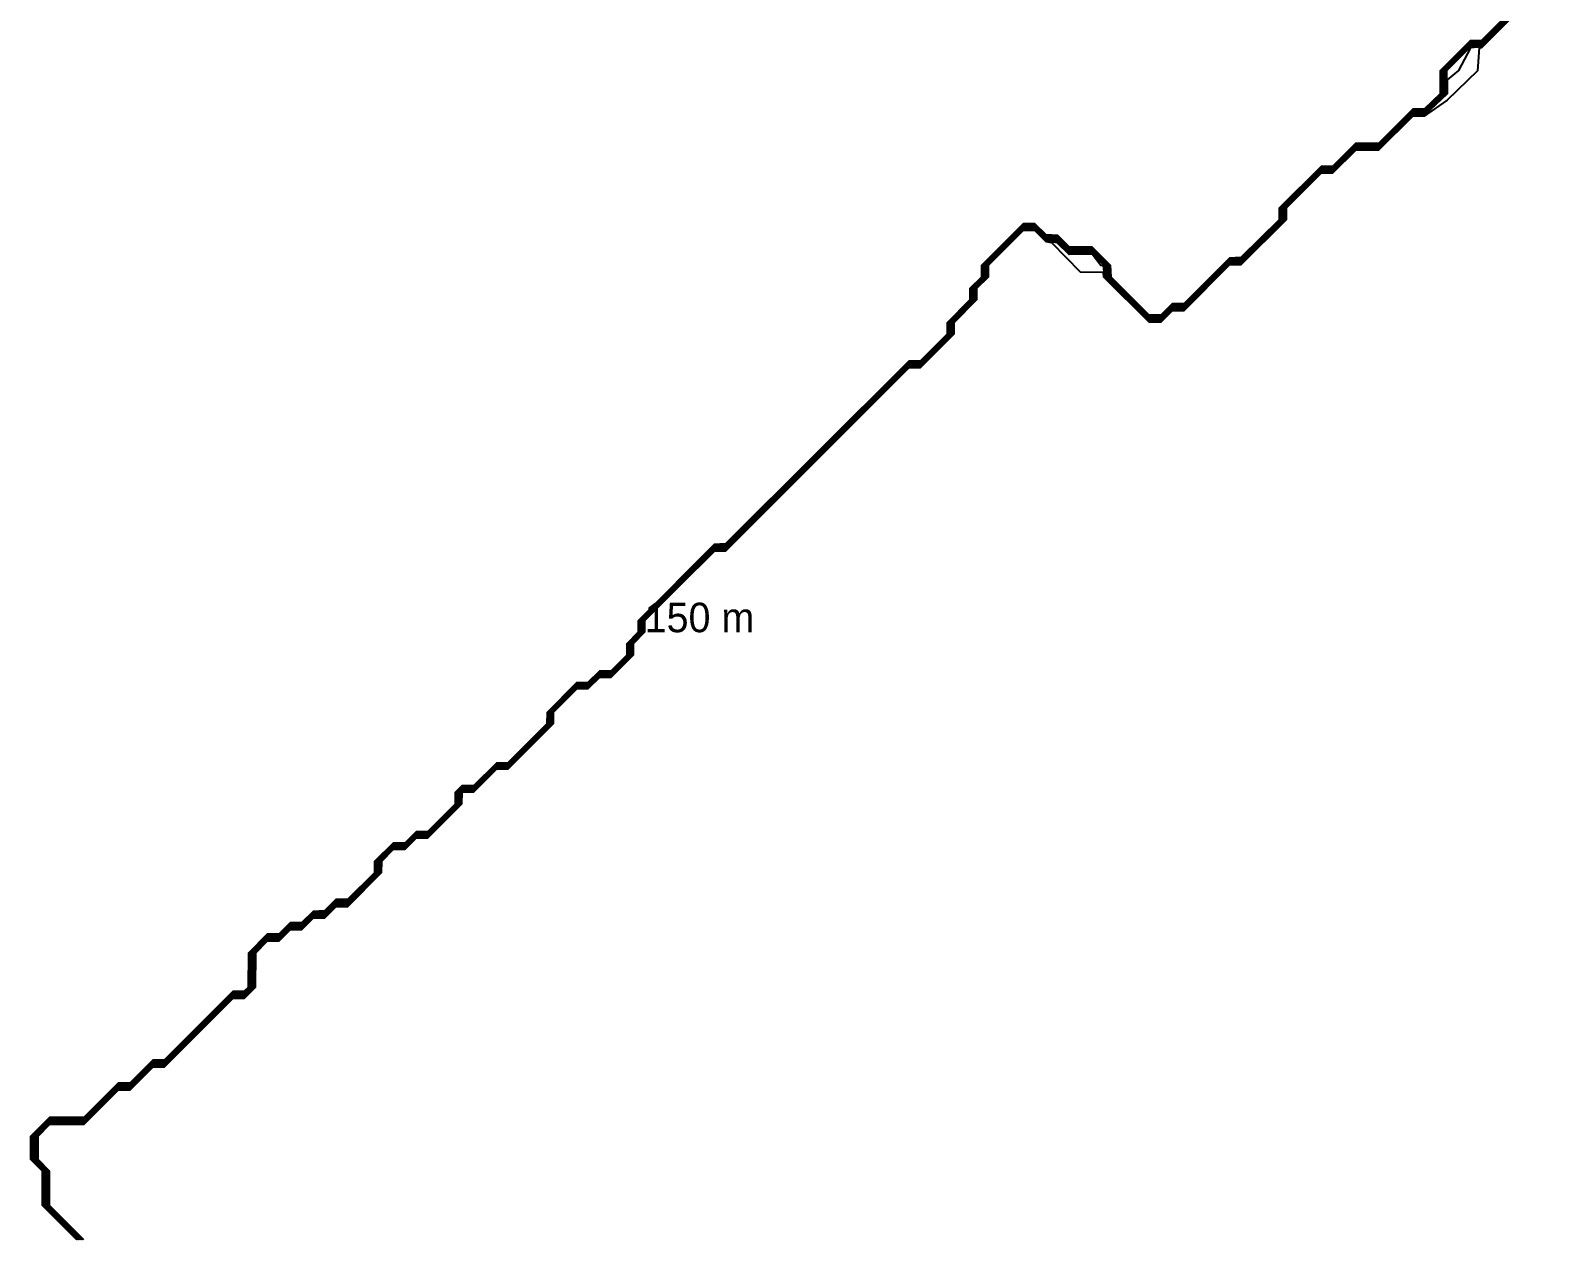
# Model space of a CAD drawing. Header units: metres. Extents: x 1651473 to 1651602, y 8211833 to 8211967.
# Drawn here: x 1651550.17 to 1651560.01, y 8211860.74 to 8211868.51 of the extents above; entities that cross this region are included whole.
import ezdxf

# ---------------------------------------------------------------- set-up
doc = ezdxf.new("R2010")
doc.units = ezdxf.units.M
doc.header["$MEASUREMENT"] = 0
doc.layers.add('Contour_Line_Minor', color=7, linetype='Continuous')
doc.layers.add('FeatureAttribs', color=7, linetype='Continuous')

# ---------------------------------------------------------------- blocks, each defined once
blk = doc.blocks.new('FEATURE')

msp = doc.modelspace()

# ---------------------------------------------------------------- linework, layer by layer
at = {"layer": 'Contour_Line_Minor', "color": 36, "true_color": 0x804000}
for points in [[(1651559.9596, 8211868.9094, 155), (1651559.4922, 8211868.4424, 155), (1651559.4186, 8211868.4394, 155), (1651559.2265, 8211868.247, 155), (1651559.2258, 8211868.0997, 155), (1651559.1242, 8211868.0005, 155), (1651559.0506, 8211868.0002, 155), (1651558.8297, 8211867.7808, 155), (1651558.6825, 8211867.7802, 155), (1651558.5353, 8211867.6328, 155), (1651558.4617, 8211867.6327, 155), (1651558.1927, 8211867.3637, 155), (1651558.1926, 8211867.2901, 155), (1651557.9464, 8211867.0465, 155), (1651557.8728, 8211867.0442, 155), (1651557.5784, 8211866.7501, 155), (1651557.5048, 8211866.7502, 155), (1651557.4312, 8211866.6769, 155), (1651557.3576, 8211866.6769, 155), (1651557.1114, 8211866.922, 155), (1651557.1083, 8211866.9956, 155), (1651556.9895, 8211867.1148, 155), (1651556.8423, 8211867.1153, 155), (1651556.7687, 8211867.1884, 155), (1651556.6951, 8211867.1923, 155), (1651556.6215, 8211867.2649, 155), (1651556.5479, 8211867.2649, 155), (1651556.2786, 8211866.9956, 155), (1651556.2785, 8211866.922, 155), (1651556.2047, 8211866.8484, 155), (1651556.2046, 8211866.7748, 155), (1651556.0576, 8211866.6276, 155), (1651556.0576, 8211866.554, 155), (1651555.8854, 8211866.3817, 155), (1651555.8118, 8211866.3816, 155), (1651554.634, 8211865.2077, 155), (1651554.5604, 8211865.2031, 155), (1651554.0736, 8211864.7137, 155), (1651554.0734, 8211864.6401, 155), (1651554.0002, 8211864.5665, 155), (1651554.0003, 8211864.4929, 155), (1651553.8979, 8211864.3904, 155), (1651553.8243, 8211864.3902, 155), (1651553.7507, 8211864.3164, 155), (1651553.6771, 8211864.3145, 155), (1651553.4879, 8211864.1249, 155), (1651553.4873, 8211864.0513, 155), (1651553.2355, 8211863.8009, 155), (1651553.1619, 8211863.7991, 155), (1651553.0146, 8211863.6537, 155), (1651552.941, 8211863.6525, 155), (1651552.8972, 8211863.6096, 155), (1651552.8971, 8211863.536, 155), (1651552.7202, 8211863.359, 155), (1651552.6466, 8211863.3587, 155), (1651552.573, 8211863.2858, 155), (1651552.4994, 8211863.2859, 155), (1651552.3794, 8211863.168, 155), (1651552.3788, 8211863.0944, 155), (1651552.2049, 8211862.923, 155), (1651552.1313, 8211862.9223, 155), (1651552.0577, 8211862.8496, 155), (1651551.9841, 8211862.8471, 155), (1651551.9105, 8211862.7733, 155), (1651551.8369, 8211862.7733, 155), (1651551.7633, 8211862.6998, 155), (1651551.6897, 8211862.6995, 155), (1651551.5702, 8211862.5791, 155), (1651551.5675, 8211862.3583, 155), (1651551.5425, 8211862.3333, 155), (1651551.4689, 8211862.333, 155), (1651551.0272, 8211861.8908, 155), (1651550.9536, 8211861.8906, 155), (1651550.8064, 8211861.7434, 155), (1651550.7328, 8211861.7435, 155), (1651550.5119, 8211861.5232, 155), (1651550.2911, 8211861.5227, 155), (1651550.1696, 8211861.4014, 155), (1651550.1693, 8211861.2541, 155), (1651550.2427, 8211861.1805, 155), (1651550.243, 8211860.9597, 155), (1651550.4639, 8211860.7389, 155)], [(1651559.9641, 8211868.9094, 154.5), (1651559.4922, 8211868.4377, 154.5), (1651559.4186, 8211868.4344, 154.5), (1651559.2316, 8211868.247, 154.5), (1651559.2307, 8211868.0997, 154.5), (1651559.1242, 8211867.996, 154.5), (1651559.0506, 8211867.9957, 154.5), (1651558.8297, 8211867.7763, 154.5), (1651558.6825, 8211867.7758, 154.5), (1651558.5353, 8211867.6284, 154.5), (1651558.4617, 8211867.6283, 154.5), (1651558.1971, 8211867.3637, 154.5), (1651558.197, 8211867.2901, 154.5), (1651557.9464, 8211867.0419, 154.5), (1651557.8728, 8211867.0398, 154.5), (1651557.5784, 8211866.7456, 154.5), (1651557.5048, 8211866.7457, 154.5), (1651557.4312, 8211866.6724, 154.5), (1651557.3576, 8211866.6725, 154.5), (1651557.1069, 8211866.922, 154.5), (1651557.1033, 8211866.9956, 154.5), (1651556.9895, 8211867.1098, 154.5), (1651556.8423, 8211867.1101, 154.5), (1651556.7687, 8211867.1832, 154.5), (1651556.6951, 8211867.1878, 154.5), (1651556.6215, 8211867.2605, 154.5), (1651556.5479, 8211867.2605, 154.5), (1651556.283, 8211866.9956, 154.5), (1651556.2828, 8211866.922, 154.5), (1651556.209, 8211866.8484, 154.5), (1651556.209, 8211866.7748, 154.5), (1651556.0619, 8211866.6276, 154.5), (1651556.0619, 8211866.554, 154.5), (1651555.8854, 8211866.3774, 154.5), (1651555.8118, 8211866.3773, 154.5), (1651554.634, 8211865.2029, 154.5), (1651554.5604, 8211865.1988, 154.5), (1651554.0777, 8211864.7137, 154.5), (1651554.0776, 8211864.6401, 154.5), (1651554.0044, 8211864.5665, 154.5), (1651554.0044, 8211864.4929, 154.5), (1651553.8979, 8211864.3863, 154.5), (1651553.8243, 8211864.3861, 154.5), (1651553.7507, 8211864.3123, 154.5), (1651553.6771, 8211864.3106, 154.5), (1651553.4918, 8211864.1249, 154.5), (1651553.4912, 8211864.0513, 154.5), (1651553.2355, 8211863.7968, 154.5), (1651553.1619, 8211863.7952, 154.5), (1651553.0146, 8211863.6496, 154.5), (1651552.941, 8211863.6485, 154.5), (1651552.9013, 8211863.6096, 154.5), (1651552.9012, 8211863.536, 154.5), (1651552.7202, 8211863.3549, 154.5), (1651552.6466, 8211863.3545, 154.5), (1651552.573, 8211863.2817, 154.5), (1651552.4994, 8211863.2818, 154.5), (1651552.3837, 8211863.168, 154.5), (1651552.3832, 8211863.0944, 154.5), (1651552.2049, 8211862.9184, 154.5), (1651552.1313, 8211862.9178, 154.5), (1651552.0577, 8211862.845, 154.5), (1651551.9841, 8211862.8427, 154.5), (1651551.9105, 8211862.7689, 154.5), (1651551.8369, 8211862.7689, 154.5), (1651551.7633, 8211862.6955, 154.5), (1651551.6897, 8211862.6951, 154.5), (1651551.5745, 8211862.5791, 154.5), (1651551.572, 8211862.3583, 154.5), (1651551.5425, 8211862.3287, 154.5), (1651551.4689, 8211862.3285, 154.5), (1651551.0272, 8211861.8863, 154.5), (1651550.9536, 8211861.8861, 154.5), (1651550.8064, 8211861.7389, 154.5), (1651550.7328, 8211861.739, 154.5), (1651550.5119, 8211861.5186, 154.5), (1651550.2911, 8211861.5182, 154.5), (1651550.1741, 8211861.4014, 154.5), (1651550.1738, 8211861.2541, 154.5), (1651550.2473, 8211861.1805, 154.5), (1651550.2476, 8211860.9597, 154.5), (1651550.4685, 8211860.7389, 154.5)], [(1651559.9687, 8211868.9094, 154), (1651559.4922, 8211868.433, 154), (1651559.4186, 8211868.4293, 154), (1651559.2367, 8211868.247, 154), (1651559.2357, 8211868.0997, 154), (1651559.1242, 8211867.9915, 154), (1651559.0506, 8211867.9911, 154), (1651558.8297, 8211867.7719, 154), (1651558.6825, 8211867.7714, 154), (1651558.5353, 8211867.624, 154), (1651558.4617, 8211867.6239, 154), (1651558.2015, 8211867.3637, 154), (1651558.2014, 8211867.2901, 154), (1651557.9464, 8211867.0372, 154), (1651557.8728, 8211867.0354, 154), (1651557.5784, 8211866.7412, 154), (1651557.5048, 8211866.7413, 154), (1651557.4312, 8211866.668, 154), (1651557.3576, 8211866.668, 154), (1651557.1023, 8211866.922, 154), (1651557.0983, 8211866.9956, 154), (1651556.9895, 8211867.1047, 154), (1651556.8423, 8211867.105, 154), (1651556.7687, 8211867.1781, 154), (1651556.6951, 8211867.1833, 154), (1651556.6215, 8211867.2561, 154), (1651556.5479, 8211867.2561, 154), (1651556.2873, 8211866.9956, 154), (1651556.2872, 8211866.922, 154), (1651556.2133, 8211866.8484, 154), (1651556.2133, 8211866.7748, 154), (1651556.0662, 8211866.6276, 154), (1651556.0662, 8211866.554, 154), (1651555.8854, 8211866.3731, 154), (1651555.8118, 8211866.373, 154), (1651554.634, 8211865.1981, 154), (1651554.5604, 8211865.1944, 154), (1651554.0818, 8211864.7137, 154), (1651554.0817, 8211864.6401, 154), (1651554.0085, 8211864.5665, 154), (1651554.0085, 8211864.4929, 154), (1651553.8979, 8211864.3822, 154), (1651553.8243, 8211864.382, 154), (1651553.7507, 8211864.3083, 154), (1651553.6771, 8211864.3067, 154), (1651553.4956, 8211864.1249, 154), (1651553.4951, 8211864.0513, 154), (1651553.2355, 8211863.7927, 154), (1651553.1619, 8211863.7913, 154), (1651553.0146, 8211863.6455, 154), (1651552.941, 8211863.6444, 154), (1651552.9054, 8211863.6096, 154), (1651552.9053, 8211863.536, 154), (1651552.7202, 8211863.3508, 154), (1651552.6466, 8211863.3503, 154), (1651552.573, 8211863.2775, 154), (1651552.4994, 8211863.2776, 154), (1651552.3881, 8211863.168, 154), (1651552.3876, 8211863.0944, 154), (1651552.2049, 8211862.9138, 154), (1651552.1313, 8211862.9132, 154), (1651552.0577, 8211862.8403, 154), (1651551.9841, 8211862.8383, 154), (1651551.9105, 8211862.7645, 154), (1651551.8369, 8211862.7645, 154), (1651551.7633, 8211862.6912, 154), (1651551.6897, 8211862.6907, 154), (1651551.5788, 8211862.5791, 154), (1651551.5766, 8211862.3583, 154), (1651551.5425, 8211862.3241, 154), (1651551.4689, 8211862.3239, 154), (1651551.0272, 8211861.8819, 154), (1651550.9536, 8211861.8817, 154), (1651550.8064, 8211861.7344, 154), (1651550.7328, 8211861.7345, 154), (1651550.5119, 8211861.514, 154), (1651550.2911, 8211861.5136, 154), (1651550.1787, 8211861.4014, 154), (1651550.1784, 8211861.2541, 154), (1651550.2519, 8211861.1805, 154), (1651550.2522, 8211860.9597, 154), (1651550.4731, 8211860.7389, 154)], [(1651559.9733, 8211868.9094, 153.5), (1651559.4922, 8211868.4283, 153.5), (1651559.4186, 8211868.4242, 153.5), (1651559.2418, 8211868.247, 153.5), (1651559.2406, 8211868.0997, 153.5), (1651559.1242, 8211867.987, 153.5), (1651559.0506, 8211867.9866, 153.5), (1651558.8297, 8211867.7674, 153.5), (1651558.6825, 8211867.767, 153.5), (1651558.5353, 8211867.6196, 153.5), (1651558.4617, 8211867.6195, 153.5), (1651558.2059, 8211867.3637, 153.5), (1651558.2058, 8211867.2901, 153.5), (1651557.9464, 8211867.0326, 153.5), (1651557.8728, 8211867.0309, 153.5), (1651557.5784, 8211866.7368, 153.5), (1651557.5048, 8211866.7369, 153.5), (1651557.4312, 8211866.6635, 153.5), (1651557.3576, 8211866.6635, 153.5), (1651557.0978, 8211866.922, 153.5), (1651557.0933, 8211866.9956, 153.5), (1651556.9895, 8211867.0997, 153.5), (1651556.8423, 8211867.0998, 153.5), (1651556.7687, 8211867.173, 153.5), (1651556.6951, 8211867.1788, 153.5), (1651556.6215, 8211867.2517, 153.5), (1651556.5479, 8211867.2517, 153.5), (1651556.2917, 8211866.9956, 153.5), (1651556.2915, 8211866.922, 153.5), (1651556.2176, 8211866.8484, 153.5), (1651556.2177, 8211866.7748, 153.5), (1651556.0706, 8211866.6276, 153.5), (1651556.0705, 8211866.554, 153.5), (1651555.8854, 8211866.3688, 153.5), (1651555.8118, 8211866.3687, 153.5), (1651554.634, 8211865.1934, 153.5), (1651554.5604, 8211865.19, 153.5), (1651554.0859, 8211864.7137, 153.5), (1651554.0858, 8211864.6401, 153.5), (1651554.0126, 8211864.5665, 153.5), (1651554.0127, 8211864.4929, 153.5), (1651553.8979, 8211864.3781, 153.5), (1651553.8243, 8211864.3779, 153.5), (1651553.7507, 8211864.3042, 153.5), (1651553.6771, 8211864.3028, 153.5), (1651553.4995, 8211864.1249, 153.5), (1651553.499, 8211864.0513, 153.5), (1651553.2355, 8211863.7886, 153.5), (1651553.1619, 8211863.7873, 153.5), (1651553.0146, 8211863.6414, 153.5), (1651552.941, 8211863.6404, 153.5), (1651552.9095, 8211863.6096, 153.5), (1651552.9094, 8211863.536, 153.5), (1651552.7202, 8211863.3467, 153.5), (1651552.6466, 8211863.3461, 153.5), (1651552.573, 8211863.2734, 153.5), (1651552.4994, 8211863.2734, 153.5), (1651552.3924, 8211863.168, 153.5), (1651552.392, 8211863.0944, 153.5), (1651552.2049, 8211862.9091, 153.5), (1651552.1313, 8211862.9087, 153.5), (1651552.0577, 8211862.8357, 153.5), (1651551.9841, 8211862.8339, 153.5), (1651551.9105, 8211862.7602, 153.5), (1651551.8369, 8211862.7601, 153.5), (1651551.7633, 8211862.6868, 153.5), (1651551.6897, 8211862.6864, 153.5), (1651551.5831, 8211862.5791, 153.5), (1651551.5812, 8211862.3583, 153.5), (1651551.5425, 8211862.3196, 153.5), (1651551.4689, 8211862.3194, 153.5), (1651551.0272, 8211861.8774, 153.5), (1651550.9536, 8211861.8772, 153.5), (1651550.8064, 8211861.73, 153.5), (1651550.7328, 8211861.73, 153.5), (1651550.5119, 8211861.5095, 153.5), (1651550.2911, 8211861.5091, 153.5), (1651550.1832, 8211861.4014, 153.5), (1651550.183, 8211861.2541, 153.5), (1651550.2565, 8211861.1805, 153.5), (1651550.2568, 8211860.9597, 153.5), (1651550.4777, 8211860.7389, 153.5)], [(1651559.9778, 8211868.9094, 153), (1651559.4922, 8211868.4236, 153), (1651559.4186, 8211868.4192, 153), (1651559.2468, 8211868.247, 153), (1651559.2456, 8211868.0997, 153), (1651559.1242, 8211867.9825, 153), (1651559.0506, 8211867.9821, 153), (1651558.8297, 8211867.763, 153), (1651558.6825, 8211867.7625, 153), (1651558.5353, 8211867.6151, 153), (1651558.4617, 8211867.6151, 153), (1651558.2103, 8211867.3637, 153), (1651558.2102, 8211867.2901, 153), (1651557.9464, 8211867.028, 153), (1651557.8728, 8211867.0265, 153), (1651557.5784, 8211866.7323, 153), (1651557.5048, 8211866.7325, 153), (1651557.4312, 8211866.6591, 153), (1651557.3576, 8211866.6591, 153), (1651557.0933, 8211866.922, 153), (1651557.0882, 8211866.9956, 153), (1651556.9895, 8211867.0946, 153), (1651556.8423, 8211867.0947, 153), (1651556.7687, 8211867.1679, 153), (1651556.6951, 8211867.1743, 153), (1651556.6215, 8211867.2473, 153), (1651556.5479, 8211867.2473, 153), (1651556.296, 8211866.9956, 153), (1651556.2958, 8211866.922, 153), (1651556.222, 8211866.8484, 153), (1651556.222, 8211866.7748, 153), (1651556.0749, 8211866.6276, 153), (1651556.0748, 8211866.554, 153), (1651555.8854, 8211866.3645, 153), (1651555.8118, 8211866.3644, 153), (1651554.634, 8211865.1886, 153), (1651554.5604, 8211865.1857, 153), (1651554.09, 8211864.7137, 153), (1651554.0899, 8211864.6401, 153), (1651554.0167, 8211864.5665, 153), (1651554.0168, 8211864.4929, 153), (1651553.8979, 8211864.374, 153), (1651553.8243, 8211864.3738, 153), (1651553.7507, 8211864.3001, 153), (1651553.6771, 8211864.2988, 153), (1651553.5034, 8211864.1249, 153), (1651553.503, 8211864.0513, 153), (1651553.2355, 8211863.7845, 153), (1651553.1619, 8211863.7834, 153), (1651553.0146, 8211863.6373, 153), (1651552.941, 8211863.6364, 153), (1651552.9136, 8211863.6096, 153), (1651552.9135, 8211863.536, 153), (1651552.7202, 8211863.3426, 153), (1651552.6466, 8211863.3419, 153), (1651552.573, 8211863.2692, 153), (1651552.4994, 8211863.2692, 153), (1651552.3968, 8211863.168, 153), (1651552.3964, 8211863.0944, 153), (1651552.2049, 8211862.9045, 153), (1651552.1313, 8211862.9041, 153), (1651552.0577, 8211862.8311, 153), (1651551.9841, 8211862.8295, 153), (1651551.9105, 8211862.7558, 153), (1651551.8369, 8211862.7557, 153), (1651551.7633, 8211862.6825, 153), (1651551.6897, 8211862.682, 153), (1651551.5874, 8211862.5791, 153), (1651551.5857, 8211862.3583, 153), (1651551.5425, 8211862.315, 153), (1651551.4689, 8211862.3148, 153), (1651551.0272, 8211861.8729, 153), (1651550.9536, 8211861.8727, 153), (1651550.8064, 8211861.7255, 153), (1651550.7328, 8211861.7255, 153), (1651550.5119, 8211861.5049, 153), (1651550.2911, 8211861.5046, 153), (1651550.1877, 8211861.4014, 153), (1651550.1875, 8211861.2541, 153), (1651550.261, 8211861.1805, 153), (1651550.2614, 8211860.9597, 153), (1651550.4822, 8211860.7389, 153)], [(1651559.9824, 8211868.9094, 152.5), (1651559.4922, 8211868.4189, 152.5), (1651559.4186, 8211868.4141, 152.5), (1651559.2519, 8211868.247, 152.5), (1651559.2505, 8211868.0997, 152.5), (1651559.1242, 8211867.978, 152.5), (1651559.0506, 8211867.9775, 152.5), (1651558.8297, 8211867.7585, 152.5), (1651558.6825, 8211867.7581, 152.5), (1651558.5353, 8211867.6107, 152.5), (1651558.4617, 8211867.6107, 152.5), (1651558.2147, 8211867.3637, 152.5), (1651558.2146, 8211867.2901, 152.5), (1651557.9464, 8211867.0233, 152.5), (1651557.8728, 8211867.0221, 152.5), (1651557.5784, 8211866.7279, 152.5), (1651557.5048, 8211866.728, 152.5), (1651557.4312, 8211866.6547, 152.5), (1651557.3576, 8211866.6546, 152.5), (1651557.0888, 8211866.922, 152.5), (1651557.0832, 8211866.9956, 152.5), (1651556.9895, 8211867.0896, 152.5), (1651556.8423, 8211867.0896, 152.5), (1651556.7687, 8211867.1628, 152.5), (1651556.6951, 8211867.1698, 152.5), (1651556.6215, 8211867.2429, 152.5), (1651556.5479, 8211867.2429, 152.5), (1651556.3004, 8211866.9956, 152.5), (1651556.3002, 8211866.922, 152.5), (1651556.2263, 8211866.8484, 152.5), (1651556.2263, 8211866.7748, 152.5), (1651556.0792, 8211866.6276, 152.5), (1651556.0792, 8211866.554, 152.5), (1651555.8854, 8211866.3602, 152.5), (1651555.8118, 8211866.3602, 152.5), (1651554.634, 8211865.1838, 152.5), (1651554.5604, 8211865.1813, 152.5), (1651554.0941, 8211864.7137, 152.5), (1651554.0941, 8211864.6401, 152.5), (1651554.0208, 8211864.5665, 152.5), (1651554.0209, 8211864.4929, 152.5), (1651553.8979, 8211864.3699, 152.5), (1651553.8243, 8211864.3697, 152.5), (1651553.7507, 8211864.296, 152.5), (1651553.6771, 8211864.2949, 152.5), (1651553.5072, 8211864.1249, 152.5), (1651553.5069, 8211864.0513, 152.5), (1651553.2355, 8211863.7804, 152.5), (1651553.1619, 8211863.7794, 152.5), (1651553.0146, 8211863.6332, 152.5), (1651552.941, 8211863.6324, 152.5), (1651552.9177, 8211863.6096, 152.5), (1651552.9176, 8211863.536, 152.5), (1651552.7202, 8211863.3384, 152.5), (1651552.6466, 8211863.3377, 152.5), (1651552.573, 8211863.265, 152.5), (1651552.4994, 8211863.265, 152.5), (1651552.4012, 8211863.168, 152.5), (1651552.4008, 8211863.0944, 152.5), (1651552.2049, 8211862.8999, 152.5), (1651552.1313, 8211862.8996, 152.5), (1651552.0577, 8211862.8265, 152.5), (1651551.9841, 8211862.8251, 152.5), (1651551.9105, 8211862.7514, 152.5), (1651551.8369, 8211862.7513, 152.5), (1651551.7633, 8211862.6781, 152.5), (1651551.6897, 8211862.6777, 152.5), (1651551.5917, 8211862.5791, 152.5), (1651551.5903, 8211862.3583, 152.5), (1651551.5425, 8211862.3104, 152.5), (1651551.4689, 8211862.3102, 152.5), (1651551.0272, 8211861.8684, 152.5), (1651550.9536, 8211861.8683, 152.5), (1651550.8064, 8211861.721, 152.5), (1651550.7328, 8211861.721, 152.5), (1651550.5119, 8211861.5003, 152.5), (1651550.2911, 8211861.5001, 152.5), (1651550.1923, 8211861.4014, 152.5), (1651550.1921, 8211861.2541, 152.5), (1651550.2656, 8211861.1805, 152.5), (1651550.266, 8211860.9597, 152.5), (1651550.4868, 8211860.7389, 152.5)], [(1651559.987, 8211868.9094, 152), (1651559.4922, 8211868.4142, 152), (1651559.4186, 8211868.4091, 152), (1651559.257, 8211868.247, 152), (1651559.2555, 8211868.0997, 152), (1651559.1242, 8211867.9735, 152), (1651559.0506, 8211867.973, 152), (1651558.8297, 8211867.7541, 152), (1651558.6825, 8211867.7537, 152), (1651558.5353, 8211867.6063, 152), (1651558.4617, 8211867.6063, 152), (1651558.2191, 8211867.3637, 152), (1651558.219, 8211867.2901, 152), (1651557.9464, 8211867.0187, 152), (1651557.8728, 8211867.0176, 152), (1651557.5784, 8211866.7235, 152), (1651557.5048, 8211866.7236, 152), (1651557.4312, 8211866.6502, 152), (1651557.3576, 8211866.6502, 152), (1651557.0843, 8211866.922, 152), (1651557.0782, 8211866.9956, 152), (1651556.9895, 8211867.0845, 152), (1651556.8423, 8211867.0844, 152), (1651556.7687, 8211867.1577, 152), (1651556.6951, 8211867.1653, 152), (1651556.6215, 8211867.2385, 152), (1651556.5479, 8211867.2385, 152), (1651556.3047, 8211866.9956, 152), (1651556.3045, 8211866.922, 152), (1651556.2306, 8211866.8484, 152), (1651556.2307, 8211866.7748, 152), (1651556.0836, 8211866.6276, 152), (1651556.0835, 8211866.554, 152), (1651555.8854, 8211866.3559, 152), (1651555.8118, 8211866.3559, 152), (1651554.634, 8211865.179, 152), (1651554.5604, 8211865.177, 152), (1651554.0983, 8211864.7137, 152), (1651554.0982, 8211864.6401, 152), (1651554.0249, 8211864.5665, 152), (1651554.025, 8211864.4929, 152), (1651553.8979, 8211864.3657, 152), (1651553.8243, 8211864.3656, 152), (1651553.7507, 8211864.2919, 152), (1651553.6771, 8211864.291, 152), (1651553.5111, 8211864.1249, 152), (1651553.5108, 8211864.0513, 152), (1651553.2355, 8211863.7763, 152), (1651553.1619, 8211863.7755, 152), (1651553.0146, 8211863.6291, 152), (1651552.941, 8211863.6284, 152), (1651552.9218, 8211863.6096, 152), (1651552.9217, 8211863.536, 152), (1651552.7202, 8211863.3343, 152), (1651552.6466, 8211863.3335, 152), (1651552.573, 8211863.2609, 152), (1651552.4994, 8211863.2608, 152), (1651552.4055, 8211863.168, 152), (1651552.4052, 8211863.0944, 152), (1651552.2049, 8211862.8953, 152), (1651552.1313, 8211862.895, 152), (1651552.0577, 8211862.8218, 152), (1651551.9841, 8211862.8207, 152), (1651551.9105, 8211862.747, 152), (1651551.8369, 8211862.747, 152), (1651551.7633, 8211862.6738, 152), (1651551.6897, 8211862.6733, 152), (1651551.596, 8211862.5791, 152), (1651551.5948, 8211862.3583, 152), (1651551.5425, 8211862.3059, 152), (1651551.4689, 8211862.3057, 152), (1651551.0272, 8211861.8639, 152), (1651550.9536, 8211861.8638, 152), (1651550.8064, 8211861.7165, 152), (1651550.7328, 8211861.7165, 152), (1651550.5119, 8211861.4958, 152), (1651550.2911, 8211861.4956, 152), (1651550.1968, 8211861.4014, 152), (1651550.1966, 8211861.2541, 152), (1651550.2702, 8211861.1805, 152), (1651550.2706, 8211860.9597, 152), (1651550.4914, 8211860.7389, 152)], [(1651559.9916, 8211868.9094, 151.5), (1651559.4922, 8211868.4096, 151.5), (1651559.4186, 8211868.404, 151.5), (1651559.2621, 8211868.247, 151.5), (1651559.2604, 8211868.0997, 151.5), (1651559.1242, 8211867.969, 151.5), (1651559.0506, 8211867.9684, 151.5), (1651558.8297, 8211867.7496, 151.5), (1651558.6825, 8211867.7493, 151.5), (1651558.5353, 8211867.6019, 151.5), (1651558.4617, 8211867.6019, 151.5), (1651558.2235, 8211867.3637, 151.5), (1651558.2234, 8211867.2901, 151.5), (1651557.9464, 8211867.0141, 151.5), (1651557.8728, 8211867.0132, 151.5), (1651557.5784, 8211866.719, 151.5), (1651557.5048, 8211866.7192, 151.5), (1651557.4312, 8211866.6458, 151.5), (1651557.3576, 8211866.6457, 151.5), (1651557.0797, 8211866.922, 151.5), (1651557.0731, 8211866.9956, 151.5), (1651556.9895, 8211867.0795, 151.5), (1651556.8423, 8211867.0793, 151.5), (1651556.7687, 8211867.1526, 151.5), (1651556.6951, 8211867.1608, 151.5), (1651556.6215, 8211867.2341, 151.5), (1651556.5479, 8211867.2341, 151.5), (1651556.3091, 8211866.9956, 151.5), (1651556.3089, 8211866.922, 151.5), (1651556.2349, 8211866.8484, 151.5), (1651556.235, 8211866.7748, 151.5), (1651556.0879, 8211866.6276, 151.5), (1651556.0878, 8211866.554, 151.5), (1651555.8854, 8211866.3516, 151.5), (1651555.8118, 8211866.3516, 151.5), (1651554.634, 8211865.1743, 151.5), (1651554.5604, 8211865.1726, 151.5), (1651554.4132, 8211865.0253, 151.5), (1651554.1024, 8211864.7137, 151.5), (1651554.1023, 8211864.6401, 151.5), (1651554.029, 8211864.5665, 151.5), (1651554.0291, 8211864.4929, 151.5), (1651553.8979, 8211864.3616, 151.5), (1651553.8243, 8211864.3615, 151.5), (1651553.7507, 8211864.2879, 151.5), (1651553.6771, 8211864.2871, 151.5), (1651553.515, 8211864.1249, 151.5), (1651553.5147, 8211864.0513, 151.5), (1651553.2355, 8211863.7722, 151.5), (1651553.1619, 8211863.7716, 151.5), (1651553.0146, 8211863.625, 151.5), (1651552.941, 8211863.6244, 151.5), (1651552.9259, 8211863.6096, 151.5), (1651552.9258, 8211863.536, 151.5), (1651552.7202, 8211863.3302, 151.5), (1651552.6466, 8211863.3293, 151.5), (1651552.573, 8211863.2567, 151.5), (1651552.4994, 8211863.2566, 151.5), (1651552.4099, 8211863.168, 151.5), (1651552.4096, 8211863.0944, 151.5), (1651552.2049, 8211862.8907, 151.5), (1651552.1313, 8211862.8905, 151.5), (1651552.0577, 8211862.8172, 151.5), (1651551.9841, 8211862.8163, 151.5), (1651551.9105, 8211862.7426, 151.5), (1651551.8369, 8211862.7426, 151.5), (1651551.7633, 8211862.6694, 151.5), (1651551.6897, 8211862.669, 151.5), (1651551.6004, 8211862.5791, 151.5), (1651551.5994, 8211862.3583, 151.5), (1651551.5425, 8211862.3013, 151.5), (1651551.4689, 8211862.3011, 151.5), (1651551.0272, 8211861.8594, 151.5), (1651550.9536, 8211861.8594, 151.5), (1651550.8064, 8211861.712, 151.5), (1651550.7328, 8211861.712, 151.5), (1651550.5119, 8211861.4912, 151.5), (1651550.2911, 8211861.491, 151.5), (1651550.2013, 8211861.4014, 151.5), (1651550.2012, 8211861.2541, 151.5), (1651550.2748, 8211861.1805, 151.5), (1651550.2752, 8211860.9597, 151.5), (1651550.496, 8211860.7389, 151.5)], [(1651559.9961, 8211868.9094, 151), (1651559.4922, 8211868.4049, 151), (1651559.4186, 8211868.399, 151), (1651559.2671, 8211868.247, 151), (1651559.2654, 8211868.0997, 151), (1651559.1242, 8211867.9646, 151), (1651559.0506, 8211867.9639, 151), (1651558.8297, 8211867.7452, 151), (1651558.6825, 8211867.7449, 151), (1651558.5353, 8211867.5975, 151), (1651558.4617, 8211867.5975, 151), (1651558.2279, 8211867.3637, 151), (1651558.2278, 8211867.2901, 151), (1651557.9464, 8211867.0094, 151), (1651557.8728, 8211867.0088, 151), (1651557.5784, 8211866.7146, 151), (1651557.5048, 8211866.7148, 151), (1651557.4312, 8211866.6413, 151), (1651557.3576, 8211866.6413, 151), (1651557.0752, 8211866.922, 151), (1651557.0681, 8211866.9956, 151), (1651556.9895, 8211867.0744, 151), (1651556.8423, 8211867.0741, 151), (1651556.7687, 8211867.1475, 151), (1651556.6951, 8211867.1563, 151), (1651556.6215, 8211867.2297, 151), (1651556.5479, 8211867.2297, 151), (1651556.3134, 8211866.9956, 151), (1651556.3132, 8211866.922, 151), (1651556.2392, 8211866.8484, 151), (1651556.2394, 8211866.7748, 151), (1651556.0922, 8211866.6276, 151), (1651556.0921, 8211866.554, 151), (1651555.8854, 8211866.3474, 151), (1651555.8118, 8211866.3473, 151), (1651554.634, 8211865.1695, 151), (1651554.5604, 8211865.1683, 151), (1651554.4132, 8211865.0212, 151), (1651554.1065, 8211864.7137, 151), (1651554.1065, 8211864.6401, 151), (1651554.0332, 8211864.5665, 151), (1651554.0332, 8211864.4929, 151), (1651553.8979, 8211864.3575, 151), (1651553.8243, 8211864.3575, 151), (1651553.7507, 8211864.2838, 151), (1651553.6771, 8211864.2832, 151), (1651553.5188, 8211864.1249, 151), (1651553.5187, 8211864.0513, 151), (1651553.2355, 8211863.768, 151), (1651553.1619, 8211863.7676, 151), (1651553.0146, 8211863.6209, 151), (1651552.941, 8211863.6204, 151), (1651552.93, 8211863.6096, 151), (1651552.9299, 8211863.536, 151), (1651552.7202, 8211863.3261, 151), (1651552.6466, 8211863.3251, 151), (1651552.573, 8211863.2526, 151), (1651552.4994, 8211863.2525, 151), (1651552.4142, 8211863.168, 151), (1651552.414, 8211863.0944, 151), (1651552.2049, 8211862.8861, 151), (1651552.1313, 8211862.8859, 151), (1651552.0577, 8211862.8126, 151), (1651551.9841, 8211862.8119, 151), (1651551.9105, 8211862.7382, 151), (1651551.8369, 8211862.7382, 151), (1651551.7633, 8211862.6651, 151), (1651551.6897, 8211862.6646, 151), (1651551.6047, 8211862.5791, 151), (1651551.604, 8211862.3583, 151), (1651551.5425, 8211862.2967, 151), (1651551.4689, 8211862.2966, 151), (1651551.0272, 8211861.855, 151), (1651550.9536, 8211861.8549, 151), (1651550.8064, 8211861.7075, 151), (1651550.7328, 8211861.7075, 151), (1651550.5119, 8211861.4866, 151), (1651550.2911, 8211861.4865, 151), (1651550.2059, 8211861.4014, 151), (1651550.2057, 8211861.2541, 151), (1651550.2793, 8211861.1805, 151), (1651550.2798, 8211860.9597, 151), (1651550.5005, 8211860.7389, 151)], [(1651560.0007, 8211868.9094, 150.5), (1651559.4922, 8211868.4002, 150.5), (1651559.4214, 8211868.3942, 150.5), (1651559.345, 8211868.2491, 150.5), (1651559.2714, 8211868.1881, 150.5), (1651559.2703, 8211868.0997, 150.5), (1651559.1242, 8211867.9601, 150.5), (1651559.0506, 8211867.9594, 150.5), (1651558.8297, 8211867.7407, 150.5), (1651558.6825, 8211867.7405, 150.5), (1651558.5353, 8211867.5931, 150.5), (1651558.4617, 8211867.5931, 150.5), (1651558.2323, 8211867.3637, 150.5), (1651558.2322, 8211867.2901, 150.5), (1651557.9464, 8211867.0048, 150.5), (1651557.8728, 8211867.0044, 150.5), (1651557.5784, 8211866.7102, 150.5), (1651557.5048, 8211866.7103, 150.5), (1651557.4312, 8211866.6369, 150.5), (1651557.3576, 8211866.6368, 150.5), (1651557.0707, 8211866.922, 150.5), (1651557.0631, 8211866.9952, 150.5), (1651557.0454, 8211866.9956, 150.5), (1651556.9895, 8211867.0694, 150.5), (1651556.8423, 8211867.0673, 150.5), (1651556.7656, 8211867.1428, 150.5), (1651556.6951, 8211867.1518, 150.5), (1651556.6215, 8211867.2253, 150.5), (1651556.5479, 8211867.2253, 150.5), (1651556.3178, 8211866.9956, 150.5), (1651556.3175, 8211866.922, 150.5), (1651556.2436, 8211866.8484, 150.5), (1651556.2437, 8211866.7748, 150.5), (1651556.0966, 8211866.6276, 150.5), (1651556.0965, 8211866.554, 150.5), (1651555.8854, 8211866.3431, 150.5), (1651555.8118, 8211866.343, 150.5), (1651554.634, 8211865.1647, 150.5), (1651554.5604, 8211865.1639, 150.5), (1651554.4132, 8211865.017, 150.5), (1651554.1106, 8211864.7137, 150.5), (1651554.1106, 8211864.6401, 150.5), (1651554.0373, 8211864.5665, 150.5), (1651554.0374, 8211864.4929, 150.5), (1651553.8979, 8211864.3534, 150.5), (1651553.8243, 8211864.3534, 150.5), (1651553.7507, 8211864.2797, 150.5), (1651553.6771, 8211864.2792, 150.5), (1651553.5227, 8211864.1249, 150.5), (1651553.5226, 8211864.0513, 150.5), (1651553.2355, 8211863.7639, 150.5), (1651553.1619, 8211863.7637, 150.5), (1651553.0146, 8211863.6167, 150.5), (1651552.941, 8211863.6164, 150.5), (1651552.934, 8211863.536, 150.5), (1651552.7202, 8211863.322, 150.5), (1651552.6466, 8211863.321, 150.5), (1651552.573, 8211863.2484, 150.5), (1651552.4994, 8211863.2483, 150.5), (1651552.4186, 8211863.168, 150.5), (1651552.4183, 8211863.0944, 150.5), (1651552.2049, 8211862.8815, 150.5), (1651552.1313, 8211862.8814, 150.5), (1651552.0577, 8211862.8079, 150.5), (1651551.9841, 8211862.8075, 150.5), (1651551.9105, 8211862.7338, 150.5), (1651551.8369, 8211862.7338, 150.5), (1651551.7633, 8211862.6607, 150.5), (1651551.6897, 8211862.6602, 150.5), (1651551.609, 8211862.5791, 150.5), (1651551.6085, 8211862.3583, 150.5), (1651551.5425, 8211862.2922, 150.5), (1651551.4689, 8211862.292, 150.5), (1651551.0272, 8211861.8505, 150.5), (1651550.9536, 8211861.8504, 150.5), (1651550.8064, 8211861.703, 150.5), (1651550.7328, 8211861.703, 150.5), (1651550.5119, 8211861.4821, 150.5), (1651550.2911, 8211861.482, 150.5), (1651550.2104, 8211861.4014, 150.5), (1651550.2103, 8211861.2541, 150.5), (1651550.2839, 8211861.1805, 150.5), (1651550.2844, 8211860.9597, 150.5), (1651550.5051, 8211860.7389, 150.5)], [(1651560.0053, 8211868.9094, 150), (1651559.4922, 8211868.3955, 150), (1651559.4767, 8211868.3942, 150), (1651559.4663, 8211868.247, 150), (1651559.2714, 8211868.0579, 150), (1651559.1242, 8211867.9556, 150), (1651559.0506, 8211867.9548, 150), (1651558.8297, 8211867.7363, 150), (1651558.6825, 8211867.736, 150), (1651558.5353, 8211867.5887, 150), (1651558.4617, 8211867.5887, 150), (1651558.2367, 8211867.3637, 150), (1651558.2365, 8211867.2901, 150), (1651557.9464, 8211867.0001, 150), (1651557.8728, 8211866.9999, 150), (1651557.5784, 8211866.7057, 150), (1651557.5048, 8211866.7059, 150), (1651557.4312, 8211866.6325, 150), (1651557.3576, 8211866.6324, 150), (1651557.0662, 8211866.922, 150), (1651557.0631, 8211866.9515, 150), (1651556.9159, 8211866.9537, 150), (1651556.7301, 8211867.1428, 150), (1651556.6951, 8211867.1473, 150), (1651556.6215, 8211867.2209, 150), (1651556.5479, 8211867.2209, 150), (1651556.3221, 8211866.9956, 150), (1651556.3219, 8211866.922, 150), (1651556.2479, 8211866.8484, 150), (1651556.2481, 8211866.7748, 150), (1651556.1009, 8211866.6276, 150), (1651556.1008, 8211866.554, 150), (1651555.8854, 8211866.3388, 150), (1651555.8118, 8211866.3387, 150), (1651554.634, 8211865.16, 150), (1651554.5604, 8211865.1595, 150), (1651554.3396, 8211864.9393, 150), (1651554.1147, 8211864.7137, 150), (1651554.1147, 8211864.6401, 150), (1651554.0414, 8211864.5665, 150), (1651554.0415, 8211864.4929, 150), (1651553.8979, 8211864.3493, 150), (1651553.8243, 8211864.3493, 150), (1651553.7507, 8211864.2756, 150), (1651553.6771, 8211864.2753, 150), (1651553.5266, 8211864.1249, 150), (1651553.5265, 8211864.0513, 150), (1651553.2355, 8211863.7598, 150), (1651553.1619, 8211863.7597, 150), (1651553.0146, 8211863.6126, 150), (1651552.941, 8211863.6124, 150), (1651552.9381, 8211863.536, 150), (1651552.7202, 8211863.3178, 150), (1651552.6466, 8211863.3168, 150), (1651552.573, 8211863.2442, 150), (1651552.4994, 8211863.2441, 150), (1651552.423, 8211863.168, 150), (1651552.4227, 8211863.0944, 150), (1651552.2049, 8211862.8769, 150), (1651552.1313, 8211862.8768, 150), (1651552.0577, 8211862.8033, 150), (1651551.9841, 8211862.8031, 150), (1651551.9105, 8211862.7294, 150), (1651551.8369, 8211862.7294, 150), (1651551.7633, 8211862.6564, 150), (1651551.6897, 8211862.6559, 150), (1651551.6133, 8211862.5791, 150), (1651551.6131, 8211862.3583, 150), (1651551.5425, 8211862.2876, 150), (1651551.4689, 8211862.2875, 150), (1651551.0272, 8211861.846, 150), (1651550.9536, 8211861.846, 150), (1651550.8064, 8211861.6986, 150), (1651550.7328, 8211861.6985, 150), (1651550.5119, 8211861.4775, 150), (1651550.2911, 8211861.4775, 150), (1651550.2149, 8211861.4014, 150), (1651550.2148, 8211861.2541, 150), (1651550.2885, 8211861.1805, 150), (1651550.2889, 8211860.9597, 150), (1651550.5097, 8211860.7389, 150)]]:
    msp.add_polyline3d(points, dxfattribs=at)

# ---------------------------------------------------------------- block references
at = {"layer": 'FeatureAttribs'}
ref = msp.add_blockref('FEATURE', (1651554.1147, 8211864.6401, 150), dxfattribs=at)
ref.add_attrib('NAME', '150 m', (1651554.1147, 8211864.6401, 150), dxfattribs={"height": 0.18963})
ref.add_attrib('NAME', '150 m', (1651554.1147, 8211864.6401, 150), dxfattribs={"height": 0.18963})

doc.saveas('drawing.dxf')
